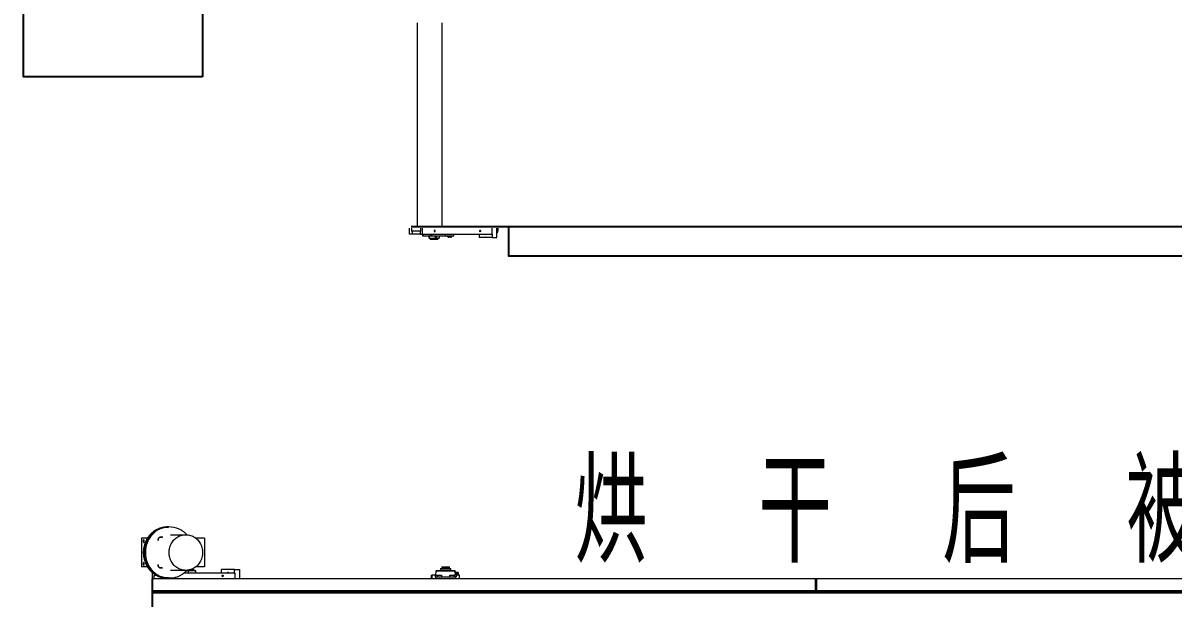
# Model space of a CAD drawing. Extents: x -2187 to 96136, y -11110 to 52208.
# Drawn here: x 37550 to 42067, y 21364 to 23622 of the extents above; entities that cross this region are included whole.
import ezdxf

# ---------------------------------------------------------------- set-up
doc = ezdxf.new("R2010")
doc.units = 0
doc.header["$LTSCALE"] = 1000
doc.header["$MEASUREMENT"] = 0
doc.layers.add('DIM_SYMB', color=3, linetype='Continuous')
doc.layers.add('设备型号', color=7, linetype='Continuous')
doc.styles.get("Standard").update_dxf_attribs({"font": 'gbenor.shx', "bigfont": 'gbcbig.shx'})

msp = doc.modelspace()

# ---------------------------------------------------------------- linework, layer by layer
at = {"color": 7, "linetype": 'Continuous', "lineweight": 15}
for p, q in [((39098.087, 22821.743), (39098.087, 23622.073)), ((39194.712, 22821.743), (39194.712, 23622.073)), ((39067.537, 22792.838), (39067.537, 22816.838)), ((39075.403, 22816.838), (39075.403, 22803.838)), ((39110.733, 22816.838), (39110.733, 22803.838)), ((39118.6, 22792.838), (39118.6, 22816.838)), ((39391.11, 22792.838), (39391.11, 22816.838)), ((39409.655, 22779.838), (39409.655, 22816.838)), ((39413.663, 22816.838), (39413.663, 22804.338)), ((39077.798, 22792.838), (39067.537, 22792.838)), ((39075.403, 22803.838), (39077.798, 22803.838)), ((39077.798, 22803.838), (39077.798, 22792.838)), ((39108.339, 22803.838), (39077.798, 22803.838)), ((39108.339, 22792.838), (39077.798, 22792.838)), ((39110.733, 22803.838), (39108.339, 22803.838)), ((39108.339, 22803.838), (39108.339, 22792.838)), ((39108.339, 22792.838), (39118.6, 22792.838)), ((39118.6, 22792.838), (39391.11, 22792.838)), ((39119.461, 22784.838), (39119.461, 22792.838)), ((39120.685, 22784.838), (39119.461, 22784.838)), ((39120.685, 22784.838), (39120.685, 22792.838)), ((39147.916, 22784.838), (39120.685, 22784.838)), ((39143.685, 22776.638), (39143.685, 22784.838)), ((39143.685, 22776.638), (39144.891, 22776.638)), ((39144.891, 22776.638), (39183.685, 22776.638)), ((39147.916, 22784.838), (39147.916, 22792.838)), ((39154.347, 22784.838), (39147.916, 22784.838)), ((39148.685, 22773.338), (39148.685, 22775.338)), ((39148.685, 22775.338), (39178.685, 22775.338)), ((39148.685, 22773.338), (39178.685, 22773.338)), ((39149.685, 22775.338), (39149.685, 22776.638)), ((39149.685, 22775.338), (39149.685, 22776.638)), ((39154.347, 22784.838), (39154.347, 22792.838)), ((39207.909, 22784.838), (39154.347, 22784.838)), ((39171.469, 22780.638), (39170.655, 22782.138)), ((39170.655, 22779.138), (39171.469, 22780.638)), ((39171.469, 22780.638), (39172.153, 22780.638)), ((39177.685, 22776.638), (39177.685, 22775.338)), ((39177.685, 22776.638), (39177.685, 22775.338)), ((39178.685, 22775.338), (39178.685, 22773.338)), ((39183.685, 22784.838), (39183.685, 22776.638)), ((39207.909, 22784.838), (39207.909, 22792.838)), ((39239.04, 22784.838), (39207.909, 22784.838)), ((39229.463, 22780.338), (39220.067, 22780.338)), ((39239.04, 22792.838), (39239.04, 22784.838)), ((39339.9, 22792.838), (39339.9, 22779.838)), ((39390.861, 22779.838), (39339.9, 22779.838)), ((39390.861, 22792.838), (39390.861, 22779.838)), ((39390.861, 22779.838), (39409.655, 22779.838)), ((38038.623, 21598.284), (38015.324, 21598.284)), ((38015.324, 21598.284), (38015.324, 21486.284)), ((38128.769, 21612.367), (38189.292, 21612.367)), ((38262.688, 21598.284), (38228.887, 21598.284)), ((38262.688, 21598.284), (38262.688, 21486.284)), ((38038.536, 21486.284), (38015.324, 21486.284)), ((38057.423, 21462.784), (38057.423, 21438.784)), ((38058.843, 21462.784), (38057.423, 21462.784)), ((38067.684, 21451.784), (38067.684, 21456.345)), ((38189.292, 21472.202), (38128.743, 21472.202)), ((38182.913, 21462.784), (38380.997, 21462.784)), ((38197.795, 21470.784), (38191.386, 21470.784)), ((38197.795, 21470.784), (38197.795, 21462.784)), ((38228.926, 21470.784), (38197.795, 21470.784)), ((38209.953, 21475.284), (38219.35, 21475.284)), ((38262.688, 21486.284), (38228.887, 21486.284)), ((38228.926, 21462.784), (38228.926, 21470.784)), ((38380.747, 21475.784), (38329.786, 21475.784)), ((38329.786, 21462.784), (38329.786, 21475.784)), ((38380.747, 21475.784), (38399.541, 21475.784)), ((38380.747, 21462.784), (38380.747, 21475.784)), ((38380.997, 21462.784), (38380.997, 21438.784)), ((38399.541, 21475.784), (38399.541, 21438.784)), ((39170.513, 21469.331), (39168.964, 21452.784)), ((39188.711, 21478.984), (39188.211, 21478.484)), ((39188.211, 21478.484), (39188.211, 21469.784)), ((39188.211, 21478.484), (39228.711, 21478.484)), ((39188.711, 21478.984), (39228.211, 21478.984)), ((39193.461, 21485.748), (39193.461, 21483.748)), ((39193.461, 21485.748), (39223.461, 21485.748)), ((39193.461, 21483.748), (39223.461, 21483.748)), ((39193.461, 21482.448), (39193.461, 21478.984)), ((39193.461, 21482.448), (39223.461, 21482.448)), ((39194.461, 21483.748), (39194.461, 21482.448)), ((39222.461, 21482.448), (39222.461, 21483.748)), ((39223.461, 21483.748), (39223.461, 21485.748)), ((39223.461, 21478.984), (39223.461, 21482.448)), ((39228.711, 21478.484), (39228.211, 21478.984)), ((39228.711, 21476.447), (39228.711, 21478.484)), ((39228.711, 21469.784), (39228.711, 21470.546)), ((39245.352, 21469.784), (39246.5, 21469.784)), ((39247.434, 21452.784), (39245.859, 21469.331)), ((39250.739, 21452.784), (39246.5, 21469.784)), ((39250.294, 21463.286), (39248.248, 21462.775)), ((39250.378, 21463.286), (39248.253, 21462.755)), ((39251.417, 21459.29), (39249.251, 21458.75)), ((39252.371, 21455.295), (39250.245, 21454.765)), ((39258.171, 21463.906), (39256.311, 21464.182)), ((39258.025, 21457.309), (39259.537, 21458.427)), ((40659.919, 21438.784), (38057.423, 21438.784)), ((38065.29, 21438.784), (38065.29, 21451.784)), ((38065.29, 21451.784), (38067.684, 21451.784)), ((38075.718, 21451.784), (38067.684, 21451.784)), ((38100.619, 21438.784), (38100.619, 21443.331)), ((38108.486, 21442.284), (38108.486, 21438.784)), ((39153.782, 21447.404), (39153.782, 21438.784)), ((39153.782, 21447.404), (39153.784, 21447.404)), ((39153.784, 21438.784), (39153.784, 21447.404)), ((39153.784, 21447.404), (39155.154, 21447.404)), ((39153.837, 21447.404), (39153.837, 21452.784)), ((39153.837, 21452.784), (39155.263, 21452.784)), ((39155.154, 21447.404), (39155.154, 21438.784)), ((39155.263, 21447.404), (39155.154, 21447.404)), ((39155.263, 21452.784), (39155.263, 21447.404)), ((39169.345, 21452.784), (39155.263, 21452.784)), ((39169.345, 21447.404), (39169.345, 21452.784)), ((39169.345, 21452.784), (39176.7, 21452.784)), ((39169.345, 21447.404), (39170.927, 21447.404)), ((39170.927, 21438.784), (39170.927, 21447.404)), ((39170.927, 21447.404), (39247.915, 21447.404)), ((39176.7, 21447.404), (39176.7, 21452.784)), ((39176.7, 21452.784), (39193.131, 21452.784)), ((39193.131, 21452.784), (39192.713, 21447.404)), ((39225.507, 21447.404), (39225.076, 21452.784)), ((39225.076, 21452.784), (39242.012, 21452.784)), ((39242.012, 21452.784), (39242.012, 21447.404)), ((39249.494, 21452.784), (39242.012, 21452.784)), ((39247.915, 21447.404), (39247.915, 21438.784)), ((39249.494, 21447.404), (39247.915, 21447.404)), ((39249.494, 21452.784), (39249.494, 21447.404)), ((39263.084, 21452.784), (39249.494, 21452.784)), ((39263.084, 21447.404), (39263.084, 21452.784)), ((39263.084, 21447.404), (39263.14, 21447.404)), ((39263.14, 21438.784), (39263.14, 21447.404)), ((40659.919, 21391.184), (40659.919, 21438.784)), ((40660.626, 21438.784), (40659.919, 21438.784)), ((40660.626, 21391.184), (40660.626, 21438.784)), ((40662.626, 21438.784), (40660.626, 21438.784)), ((40662.626, 21391.184), (40662.626, 21438.784)), ((40662.626, 21438.784), (40664.626, 21438.784)), ((40664.626, 21391.184), (40664.626, 21438.784)), ((40665.333, 21438.784), (40664.626, 21438.784)), ((40665.333, 21391.184), (40665.333, 21438.784)), ((52009.919, 21438.784), (40665.333, 21438.784)), ((40659.919, 21391.184), (38057.423, 21391.184)), ((40660.226, 21388.784), (38057.423, 21388.784)), ((52012.626, 21383.784), (38057.423, 21383.784)), ((51952.461, 21382.884), (38057.423, 21382.884)), ((39188.461, 21383.784), (39188.461, 21382.884)), ((39228.461, 21382.884), (39228.461, 21383.784)), ((40660.226, 21390.784), (40660.226, 21388.784)), ((40662.626, 21391.184), (40660.626, 21391.184)), ((40662.626, 21391.184), (40664.626, 21391.184)), ((40665.026, 21390.784), (40665.026, 21388.784)), ((52010.226, 21388.784), (40665.026, 21388.784)), ((52009.919, 21391.184), (40665.333, 21391.184))]:
    msp.add_line(p, q, dxfattribs=at)
at = {"color": 8, "linetype": 'Continuous', "lineweight": 15}
msp.add_line((39245.859, 21469.331), (39170.513, 21469.331), dxfattribs=at)
msp.add_line((38057.423, 21438.784), (38057.423, 20438.784))
msp.add_lwpolyline([(44483.279, 22821.944), (44483.279, 22705.848), (39456.183, 22705.848), (39456.183, 22821.944)])
at = {"color": 7, "linetype": 'Continuous', "lineweight": 15, "flags": 128}
for points in [[(39143.685, 22782.26), (39143.606, 22781.551), (39143.574, 22780.638)], [(39143.574, 22780.638), (39143.606, 22779.724), (39143.685, 22779.015)], [(39165.584, 22807.338), (39164.685, 22807.147), (39163.923, 22806.605), (39163.414, 22805.794), (39163.235, 22804.838), (39163.414, 22803.881), (39163.923, 22803.07), (39164.685, 22802.528), (39165.584, 22802.338), (39166.483, 22802.528), (39167.245, 22803.07), (39167.755, 22803.881), (39167.933, 22804.838), (39167.755, 22805.794), (39167.245, 22806.605), (39166.483, 22807.147), (39165.584, 22807.338)], [(39170.525, 22783.024), (39171.384, 22782.842), (39172.111, 22782.325), (39172.597, 22781.551), (39172.768, 22780.638), (39172.597, 22779.724), (39172.111, 22778.95), (39171.384, 22778.433), (39170.525, 22778.251), (39169.667, 22778.433), (39168.94, 22778.95), (39168.453, 22779.724), (39168.283, 22780.638), (39168.453, 22781.551), (39168.94, 22782.325), (39169.667, 22782.842), (39170.525, 22783.024)], [(39215.93, 22784.838), (39216.652, 22783.262), (39217.443, 22782.002), (39218.288, 22781.084), (39219.168, 22780.525), (39220.067, 22780.338), (39220.965, 22780.525), (39221.845, 22781.084), (39222.69, 22782.002), (39223.481, 22783.262), (39224.203, 22784.838)], [(39229.463, 22780.338), (39230.362, 22780.525), (39231.242, 22781.084), (39232.087, 22782.002), (39232.878, 22783.262), (39233.6, 22784.838)], [(39344.126, 22807.338), (39343.227, 22807.147), (39342.465, 22806.605), (39341.955, 22805.794), (39341.777, 22804.838), (39341.955, 22803.881), (39342.465, 22803.07), (39343.227, 22802.528), (39344.126, 22802.338), (39345.025, 22802.528), (39345.787, 22803.07), (39346.296, 22803.881), (39346.475, 22804.838), (39346.296, 22805.794), (39345.787, 22806.605), (39345.025, 22807.147), (39344.126, 22807.338)], [(39363.513, 22792.838), (39363.893, 22791.923), (39364.399, 22791.138), (39364.952, 22790.69), (39365.524, 22790.599), (39366.09, 22790.87), (39366.622, 22791.49), (39367.097, 22792.431), (39367.248, 22792.838)], [(38117.467, 21442.284), (38111.901, 21442.46), (38106.353, 21442.986), (38100.845, 21443.861), (38095.395, 21445.082), (38090.023, 21446.644), (38084.747, 21448.542), (38079.586, 21450.77), (38074.558, 21453.319), (38069.681, 21456.18), (38064.972, 21459.344), (38060.447, 21462.799), (38056.122, 21466.533), (38052.013, 21470.534), (38048.134, 21474.786), (38044.498, 21479.276), (38041.119, 21483.986), (38038.007, 21488.902), (38035.175, 21494.005), (38032.632, 21499.278), (38030.387, 21504.702), (38028.448, 21510.257), (38026.821, 21515.926), (38025.513, 21521.686), (38024.528, 21527.52), (38023.869, 21533.405), (38023.539, 21539.321), (38023.539, 21545.248), (38023.869, 21551.164), (38024.528, 21557.049), (38025.513, 21562.882), (38026.821, 21568.643), (38028.448, 21574.311), (38030.387, 21579.867), (38032.632, 21585.291), (38035.175, 21590.564), (38038.007, 21595.667), (38041.119, 21600.582), (38044.498, 21605.293), (38048.134, 21609.783), (38052.013, 21614.035), (38056.122, 21618.035), (38060.447, 21621.77), (38064.972, 21625.225), (38069.681, 21628.389), (38074.558, 21631.25), (38079.586, 21633.799), (38084.747, 21636.026), (38090.023, 21637.924), (38095.395, 21639.487), (38100.845, 21640.707), (38106.353, 21641.582), (38111.901, 21642.109), (38117.467, 21642.284)], [(38120.888, 21442.284), (38115.321, 21442.46), (38109.773, 21442.986), (38104.265, 21443.861), (38098.815, 21445.082), (38093.443, 21446.644), (38088.167, 21448.542), (38083.006, 21450.77), (38077.978, 21453.319), (38073.101, 21456.18), (38068.392, 21459.344), (38063.867, 21462.799), (38059.542, 21466.533), (38055.433, 21470.534), (38051.554, 21474.786), (38047.918, 21479.276), (38044.539, 21483.986), (38041.427, 21488.902), (38038.595, 21494.005), (38036.052, 21499.278), (38033.807, 21504.702), (38031.868, 21510.257), (38030.241, 21515.926), (38028.933, 21521.686), (38027.948, 21527.52), (38027.289, 21533.405), (38026.96, 21539.321), (38026.96, 21545.248), (38027.289, 21551.164), (38027.948, 21557.049), (38028.933, 21562.882), (38030.241, 21568.643), (38031.868, 21574.311), (38033.807, 21579.867), (38036.052, 21585.291), (38038.595, 21590.564), (38041.427, 21595.667), (38044.539, 21600.582), (38047.918, 21605.293), (38051.554, 21609.783), (38055.433, 21614.035), (38059.542, 21618.035), (38063.867, 21621.77), (38068.392, 21625.225), (38073.101, 21628.389), (38077.978, 21631.25), (38083.006, 21633.799), (38088.167, 21636.026), (38093.443, 21637.924), (38098.815, 21639.487), (38104.265, 21640.707), (38109.773, 21641.582), (38115.321, 21642.109), (38120.888, 21642.284)], [(38192.974, 21612.092), (38192.62, 21612.489), (38192.124, 21613.036), (38190.632, 21614.63), (38189.127, 21616.166), (38187.6, 21617.65), (38186.045, 21619.092), (38184.454, 21620.496), (38182.819, 21621.87), (38181.131, 21623.221), (38179.329, 21624.59), (38178.73, 21625.03), (38177.651, 21625.817), (38174.815, 21627.756), (38171.594, 21629.76), (38168.111, 21631.739), (38160.788, 21635.305), (38153.191, 21638.209), (38142.736, 21641.004), (38132.036, 21642.526), (38121.236, 21642.75), (38110.482, 21641.672), (38099.921, 21639.31), (38089.692, 21635.704), (38083.477, 21632.82), (38077.562, 21629.542), (38075.419, 21628.221), (38073.434, 21626.919), (38071.641, 21625.664), (38070.481, 21624.821), (38069.945, 21624.427), (38069.55, 21624.132), (38069.158, 21623.836), (38064.705, 21620.218), (38059.8, 21615.601), (38059.177, 21614.96), (38058.556, 21614.309), (38057.937, 21613.647), (38057.32, 21612.972), (38056.702, 21612.285), (38055.994, 21611.478), (38055.333, 21610.714), (38054.159, 21609.342), (38051.449, 21605.904), (38048.637, 21601.947), (38043.244, 21593.088), (38038.692, 21583.598), (38035.093, 21573.64), (38032.493, 21563.325), (38030.927, 21552.769), (38030.416, 21542.092), (38030.966, 21531.417), (38032.569, 21520.868), (38035.207, 21510.563), (38038.842, 21500.62), (38041.483, 21494.875), (38044.455, 21489.321), (38047.724, 21484.003), (38051.119, 21479.12), (38054.403, 21474.942), (38055.583, 21473.574), (38056.246, 21472.813), (38056.585, 21472.427), (38056.835, 21472.146), (38060.835, 21467.942), (38064.989, 21464.11), (38065.759, 21463.454), (38066.539, 21462.805), (38067.332, 21462.161), (38068.137, 21461.523), (38068.956, 21460.889), (38069.791, 21460.258), (38070.782, 21459.531), (38071.961, 21458.68), (38073.78, 21457.419), (38075.795, 21456.112), (38080.264, 21453.466), (38085.073, 21450.957), (38090.03, 21448.725), (38098.16, 21445.786), (38106.517, 21443.631), (38115.029, 21442.284), (38115.029, 21442.284)], [(38023.875, 21581.784), (38024.362, 21581.972), (38024.815, 21582.521), (38025.205, 21583.395), (38025.504, 21584.534), (38025.692, 21585.861), (38025.756, 21587.284), (38025.692, 21588.708), (38025.504, 21590.034), (38025.205, 21591.173), (38024.815, 21592.047), (38024.362, 21592.597), (38023.875, 21592.784), (38023.388, 21592.597), (38022.934, 21592.047), (38022.545, 21591.173), (38022.246, 21590.034), (38022.058, 21588.708), (38021.994, 21587.284), (38022.058, 21585.861), (38022.246, 21584.534), (38022.545, 21583.395), (38022.934, 21582.521), (38023.388, 21581.972), (38023.875, 21581.784)], [(38189.292, 21472.202), (38184.593, 21472.381), (38179.919, 21472.915), (38175.293, 21473.804), (38170.738, 21475.041), (38166.277, 21476.621), (38161.934, 21478.535), (38157.73, 21480.775), (38153.687, 21483.327), (38149.826, 21486.181), (38146.165, 21489.32), (38142.724, 21492.729), (38139.521, 21496.39), (38136.571, 21500.286), (38133.89, 21504.395), (38131.491, 21508.697), (38129.387, 21513.171), (38127.588, 21517.793), (38126.103, 21522.54), (38124.941, 21527.387), (38124.106, 21532.311), (38123.603, 21537.285), (38123.436, 21542.284), (38123.603, 21547.284), (38124.106, 21552.258), (38124.941, 21557.181), (38126.103, 21562.029), (38127.588, 21566.776), (38129.387, 21571.398), (38131.491, 21575.871), (38133.89, 21580.174), (38136.571, 21584.283), (38139.521, 21588.178), (38142.724, 21591.84), (38146.165, 21595.249), (38149.826, 21598.388), (38153.687, 21601.241), (38157.73, 21603.794), (38161.934, 21606.033), (38166.277, 21607.948), (38170.738, 21609.528), (38175.293, 21610.765), (38179.919, 21611.653), (38184.593, 21612.188), (38189.292, 21612.367), (38193.99, 21612.188), (38198.664, 21611.653), (38203.29, 21610.765), (38207.845, 21609.528), (38212.306, 21607.948), (38216.649, 21606.033), (38220.853, 21603.794), (38224.896, 21601.241), (38228.757, 21598.388), (38232.418, 21595.249), (38235.859, 21591.84), (38239.062, 21588.178), (38242.012, 21584.283), (38244.693, 21580.174), (38247.092, 21575.871), (38249.196, 21571.398), (38250.995, 21566.776), (38252.48, 21562.029), (38253.642, 21557.181), (38254.477, 21552.258), (38254.98, 21547.284), (38255.147, 21542.284), (38254.98, 21537.285), (38254.477, 21532.311), (38253.642, 21527.387), (38252.48, 21522.54), (38250.995, 21517.793), (38249.196, 21513.171), (38247.092, 21508.697), (38244.693, 21504.395), (38242.012, 21500.286), (38239.062, 21496.39), (38235.859, 21492.729), (38232.418, 21489.32), (38228.757, 21486.181), (38224.896, 21483.327), (38220.853, 21480.775), (38216.649, 21478.535), (38212.306, 21476.621), (38207.845, 21475.041), (38203.29, 21473.804), (38198.664, 21472.915), (38193.99, 21472.381), (38189.292, 21472.202)], [(38023.875, 21491.784), (38024.362, 21491.972), (38024.815, 21492.521), (38025.205, 21493.395), (38025.504, 21494.534), (38025.692, 21495.861), (38025.756, 21497.284), (38025.692, 21498.708), (38025.504, 21500.034), (38025.205, 21501.173), (38024.815, 21502.047), (38024.362, 21502.597), (38023.875, 21502.784), (38023.388, 21502.597), (38022.934, 21502.047), (38022.545, 21501.173), (38022.246, 21500.034), (38022.058, 21498.708), (38021.994, 21497.284), (38022.058, 21495.861), (38022.246, 21494.534), (38022.545, 21493.395), (38022.934, 21492.521), (38023.388, 21491.972), (38023.875, 21491.784)], [(38205.817, 21470.784), (38206.539, 21472.36), (38207.33, 21473.62), (38208.174, 21474.538), (38209.054, 21475.097), (38209.953, 21475.284), (38210.851, 21475.097), (38211.732, 21474.538), (38212.576, 21473.62), (38213.367, 21472.36), (38214.089, 21470.784)], [(38219.35, 21475.284), (38220.248, 21475.097), (38221.129, 21474.538), (38221.973, 21473.62), (38222.764, 21472.36), (38223.486, 21470.784)], [(38353.399, 21462.784), (38353.779, 21463.699), (38354.286, 21464.484), (38354.838, 21464.932), (38355.41, 21465.023), (38355.976, 21464.752), (38356.508, 21464.132), (38356.983, 21463.191), (38357.134, 21462.784)], [(38334.012, 21448.284), (38333.113, 21448.475), (38332.351, 21449.017), (38331.842, 21449.828), (38331.663, 21450.784), (38331.842, 21451.741), (38332.351, 21452.552), (38333.113, 21453.094), (38334.012, 21453.284), (38334.911, 21453.094), (38335.673, 21452.552), (38336.182, 21451.741), (38336.361, 21450.784), (38336.182, 21449.828), (38335.673, 21449.017), (38334.911, 21448.475), (38334.012, 21448.284)]]:
    msp.add_lwpolyline(points, dxfattribs=at)
at = {"color": 7, "linetype": 'Continuous', "lineweight": 15}
for centre, radius, start, end in [((39170.652, 22780.657), 1.754, 122.413149, 180.624374), ((39170.652, 22780.618), 1.754, 179.375626, 237.586851), ((39170.525, 22780.824), 1.545, 58.214479, 121.785521), ((39170.525, 22780.451), 1.545, 238.214479, 301.785521), ((39170.399, 22780.657), 1.754, 359.375626, 57.586851), ((39170.399, 22780.618), 1.754, 302.413149, 0.624374), ((39403.663, 22804.338), 10, 306.811618, 0), ((39171.011, 21469.284), 0.5, 90, 174.652), ((39187.307, 21443.323), 68.911, 11.057673, 16.94969), ((39187.666, 21443.421), 71.716, 11.165923, 16.827215), ((39201.477, 21446.863), 59.2, 11.263799, 16.731142)]:
    msp.add_arc(centre, radius, start, end, dxfattribs=at)
for points, knots in [([(39170.525, 22777.638), (39170.243, 22777.668), (39169.684, 22777.727), (39168.917, 22778.185), (39168.295, 22778.87), (39167.886, 22779.774), (39167.771, 22780.812), (39168, 22781.858), (39168.553, 22782.762), (39169.342, 22783.392), (39170.046, 22783.615), (39170.715, 22783.654), (39171.358, 22783.534), (39172.087, 22783.093), (39172.664, 22782.404), (39173.036, 22781.501), (39173.139, 22780.463), (39172.934, 22779.417), (39172.428, 22778.513), (39171.687, 22777.885), (39171.003, 22777.655), (39170.615, 22777.641), (39170.525, 22777.638)], [0, 0, 0, 0, 0.0490944, 0.09731466, 0.14793058, 0.20201966, 0.25902198, 0.31741452, 0.37559364, 0.43174529, 0.48418792, 0.5, 0.5490944, 0.59731466, 0.64793058, 0.70201966, 0.75902198, 0.81741452, 0.87559364, 0.93174529, 0.98418792, 1, 1, 1, 1]), ([(39169.712, 22782.138), (39169.542, 22781.87), (39169.226, 22781.368), (39169.002, 22780.87), (39168.898, 22780.638)], [0, 0, 0, 0, 0.53474673, 1, 1, 1, 1]), ([(39168.898, 22780.638), (39169.019, 22780.37), (39169.246, 22779.868), (39169.564, 22779.37), (39169.712, 22779.138)], [0, 0, 0, 0, 0.534746729, 1, 1, 1, 1]), ([(39172.153, 22780.638), (39171.984, 22780.906), (39171.667, 22781.407), (39171.443, 22781.906), (39171.339, 22782.138)], [0, 0, 0, 0, 0.53474673, 1, 1, 1, 1]), ([(39171.339, 22779.138), (39171.461, 22779.406), (39171.688, 22779.907), (39172.005, 22780.406), (39172.153, 22780.638)], [0, 0, 0, 0, 0.53474673, 1, 1, 1, 1]), ([(38119.898, 21642.616), (38117.744, 21642.702), (38111.989, 21642.934), (38102.658, 21641.851), (38092.084, 21639.53), (38083.103, 21636.35), (38075.708, 21632.911), (38071.007, 21630.297), (38067.705, 21628.256), (38065.735, 21626.966), (38064.104, 21625.816), (38062.954, 21624.973), (38062.259, 21624.462), (38061.82, 21624.133), (38060.041, 21622.785), (38056.698, 21620.064), (38053.441, 21617.001), (38051.447, 21614.96), (38050.824, 21614.308), (38050.202, 21613.646), (38049.581, 21612.971), (38048.928, 21612.249), (38048.264, 21611.495), (38047.413, 21610.513), (38045.839, 21608.703), (38043.562, 21605.803), (38039.772, 21600.481), (38035.283, 21593.153), (38030.724, 21583.67), (38027.111, 21573.695), (38024.501, 21563.362), (38022.931, 21552.787), (38022.416, 21542.092), (38022.969, 21531.398), (38024.577, 21520.83), (38027.225, 21510.508), (38030.388, 21501.872), (38033.627, 21494.845), (38036.603, 21489.296), (38039.847, 21484.046), (38043.189, 21479.252), (38045.874, 21475.813), (38047.66, 21473.775), (38048.392, 21472.937), (38048.812, 21472.461), (38050.305, 21470.792), (38053.039, 21467.926), (38056.095, 21465.11), (38058.038, 21463.452), (38058.818, 21462.802), (38059.609, 21462.158), (38060.412, 21461.519), (38061.23, 21460.885), (38062.107, 21460.219), (38063.107, 21459.485), (38064.425, 21458.529), (38066.08, 21457.372), (38068.82, 21455.595), (38072.551, 21453.384), (38077.287, 21450.905), (38083.214, 21448.231), (38090.34, 21445.663), (38098.696, 21443.458), (38104.385, 21442.676), (38107.231, 21442.284)], [0, 0, 0, 0, 0.02228494, 0.05952756, 0.09673308, 0.1338753, 0.15723946, 0.1802183, 0.18874912, 0.19678122, 0.2041724, 0.20900954, 0.21125536, 0.21291809, 0.21457022, 0.23387788, 0.25646875, 0.25945994, 0.26246878, 0.26549907, 0.26855458, 0.27163909, 0.27522176, 0.2785906, 0.28461418, 0.29916798, 0.31525823, 0.34947844, 0.38401363, 0.4185909, 0.45320047, 0.48783235, 0.52247559, 0.5571188, 0.59175058, 0.62635998, 0.66093698, 0.68166948, 0.70238498, 0.72298907, 0.74268435, 0.76035225, 0.76637566, 0.76974448, 0.77145809, 0.77271298, 0.792122, 0.81108574, 0.81448544, 0.81789977, 0.82133411, 0.82479387, 0.82828444, 0.83181131, 0.83595622, 0.84086322, 0.84834043, 0.85646763, 0.87408603, 0.89254342, 0.91109008, 0.94068742, 0.97032836, 1, 1, 1, 1]), ([(38079.569, 21633.749), (38078.94, 21633.465), (38076.679, 21632.442), (38072.989, 21630.415), (38069.293, 21628.192), (38066.588, 21626.398), (38064.954, 21625.23), (38063.607, 21624.229), (38062.528, 21623.417), (38061.53, 21622.64), (38060.595, 21621.893), (38059.678, 21621.142), (38058.777, 21620.384), (38056.77, 21618.655), (38053.703, 21615.817), (38050.984, 21612.985), (38049.498, 21611.337), (38049.079, 21610.865), (38048.348, 21610.036), (38046.569, 21608.022), (38043.895, 21604.618), (38040.568, 21599.866), (38037.338, 21594.651), (38034.378, 21589.135), (38031.159, 21582.144), (38028.022, 21573.546), (38025.408, 21563.267), (38023.835, 21552.741), (38023.32, 21542.093), (38023.874, 21531.447), (38025.484, 21520.927), (38028.135, 21510.659), (38031.384, 21501.854), (38034.849, 21494.466), (38038.214, 21488.403), (38041.587, 21483.191), (38044.724, 21478.877), (38047.011, 21476.027), (38048.592, 21474.252), (38049.504, 21473.224), (38050.285, 21472.362), (38051.109, 21471.477), (38051.902, 21470.645), (38052.697, 21469.831), (38053.495, 21469.032), (38055.283, 21467.284), (38058.254, 21464.567), (38061.202, 21462.164), (38062.967, 21460.821), (38063.402, 21460.492), (38064.169, 21459.925), (38065.478, 21458.957), (38067.381, 21457.631), (38069.661, 21456.161), (38072.125, 21454.673), (38074.722, 21453.211), (38077.404, 21451.809), (38080.142, 21450.493), (38085.293, 21448.222), (38093.051, 21445.532), (38102.183, 21443.36), (38107.924, 21442.917), (38110.094, 21442.749)], [0, 0, 0, 0, 0.00824105, 0.02962577, 0.05003186, 0.05943083, 0.06805929, 0.07377066, 0.07924889, 0.0839971, 0.0886909, 0.09334025, 0.09795504, 0.10254511, 0.12448506, 0.14694585, 0.14839732, 0.1503784, 0.15429867, 0.16128033, 0.18170839, 0.20453341, 0.22842, 0.25243939, 0.2764853, 0.31659917, 0.35676113, 0.39695557, 0.43716628, 0.47737698, 0.51757142, 0.55773338, 0.59784725, 0.62456232, 0.65124442, 0.67758801, 0.69622932, 0.71305102, 0.72003268, 0.72395295, 0.72907338, 0.73359869, 0.73807313, 0.74250574, 0.74690555, 0.7512814, 0.77178996, 0.79412855, 0.7960402, 0.79796389, 0.80056133, 0.80730428, 0.81718535, 0.82798762, 0.83945975, 0.85135025, 0.86340976, 0.87549348, 0.8875865, 0.93063545, 0.97377066, 1, 1, 1, 1]), ([(38081.146, 21589.3), (38081.131, 21590), (38081.106, 21591.12), (38081.069, 21592.481), (38081.045, 21593.373), (38081.161, 21594.623), (38081.52, 21596.409), (38082.476, 21598.595), (38083.857, 21600.537), (38085.61, 21602.108), (38087.619, 21603.231), (38089.247, 21603.7), (38090.38, 21603.861), (38091.108, 21603.92), (38092.155, 21603.886), (38093.506, 21603.861), (38095.623, 21603.817), (38097.249, 21603.793), (38098.343, 21603.777)], [0, 0, 0, 0, 0.074413391, 0.119084524, 0.144737454, 0.169224622, 0.252384161, 0.337323062, 0.423197414, 0.509240515, 0.59456131, 0.678328796, 0.699001423, 0.724301791, 0.761479462, 0.816608445, 0.876502734, 1, 1, 1, 1]), ([(38081.423, 21590.154), (38081.423, 21590.569), (38081.422, 21591.403), (38081.423, 21592.474), (38081.424, 21593.339), (38081.485, 21594.507), (38081.81, 21596.161), (38082.672, 21598.194), (38083.95, 21599.999), (38085.582, 21601.45), (38087.454, 21602.476), (38088.971, 21602.886), (38090.022, 21603.02), (38090.719, 21603.052), (38091.734, 21603.047), (38093.074, 21603.049), (38094.78, 21603.049), (38095.998, 21603.049), (38096.687, 21603.049)], [0, 0, 0, 0, 0.05020764, 0.10084754, 0.12938352, 0.15477099, 0.24223244, 0.33169631, 0.42231733, 0.51305294, 0.60293022, 0.69096936, 0.7126631, 0.73900926, 0.78064258, 0.84329595, 0.91138592, 1, 1, 1, 1]), ([(38036.059, 21576.642), (38036.075, 21576.688), (38036.106, 21576.779), (38036.138, 21576.871), (38036.153, 21576.917)], [0, 0, 0, 0, 0.499996521, 1, 1, 1, 1]), ([(38036.272, 21507.313), (38036.256, 21507.358), (38036.225, 21507.448), (38036.194, 21507.537), (38036.178, 21507.582)], [0, 0, 0, 0, 0.50000304, 1, 1, 1, 1]), ([(38097.861, 21481.053), (38097.396, 21481.046), (38096.222, 21481.028), (38094.398, 21480.992), (38092.581, 21480.967), (38091.241, 21480.91), (38090.383, 21480.976), (38089.251, 21481.136), (38087.623, 21481.602), (38085.614, 21482.723), (38083.859, 21484.29), (38082.476, 21486.231), (38081.517, 21488.416), (38081.156, 21490.201), (38081.037, 21491.452), (38081.061, 21492.345), (38081.096, 21493.598), (38081.121, 21494.61), (38081.135, 21495.202)], [0, 0, 0, 0, 0.05415729, 0.13650623, 0.21185723, 0.26540086, 0.2914473, 0.31273295, 0.39899708, 0.48688219, 0.5755336, 0.6640339, 0.75159387, 0.83734394, 0.86260158, 0.88904783, 0.93509426, 1, 1, 1, 1]), ([(38096.214, 21481.776), (38096.149, 21481.776), (38095.378, 21481.776), (38093.961, 21481.775), (38092.154, 21481.781), (38090.849, 21481.768), (38090.022, 21481.805), (38088.971, 21481.939), (38087.454, 21482.349), (38085.582, 21483.375), (38083.95, 21484.826), (38082.672, 21486.631), (38081.81, 21488.664), (38081.485, 21490.318), (38081.424, 21491.487), (38081.423, 21492.352), (38081.422, 21493.319), (38081.423, 21494.05), (38081.423, 21494.362)], [0, 0, 0, 0, 0.00865913, 0.10256488, 0.18848461, 0.24888069, 0.2761193, 0.29854789, 0.38956926, 0.48249104, 0.57630022, 0.66999093, 0.7624853, 0.85290941, 0.87915685, 0.90865946, 0.96101473, 1, 1, 1, 1]), ([(38134.532, 21442.284), (38137.748, 21442.739), (38144.175, 21443.646), (38152.275, 21445.954), (38158.89, 21448.405), (38164.101, 21450.72), (38169.104, 21453.322), (38173.728, 21456.068), (38176.99, 21458.254), (38178.866, 21459.646), (38179.836, 21460.361), (38180.826, 21461.113), (38181.985, 21462.025), (38183.102, 21462.933), (38185.273, 21464.757), (38188.433, 21467.639), (38191.245, 21470.549), (38192.683, 21472.151), (38192.836, 21472.321)], [0, 0, 0, 0, 0.14703312, 0.29389301, 0.37939907, 0.46480077, 0.54997615, 0.63202657, 0.70509168, 0.72489047, 0.73591516, 0.75864108, 0.78013921, 0.80137764, 0.82242177, 0.90570826, 0.98997691, 1, 1, 1, 1]), ([(39209.127, 21469.784), (39207.604, 21469.784), (39204.51, 21469.784), (39199.86, 21469.784), (39195.598, 21469.784), (39191.799, 21469.784), (39188.472, 21469.784), (39185.327, 21469.784), (39182.409, 21469.784), (39179.766, 21469.784), (39177.447, 21469.784), (39175.463, 21469.784), (39173.683, 21469.784), (39172.226, 21469.784), (39171.322, 21469.784), (39170.947, 21469.784), (39171.035, 21469.784), (39171.046, 21469.784)], [0, 0, 0, 0, 0.076766938, 0.15590626, 0.237266005, 0.300878303, 0.364481744, 0.429447595, 0.494404401, 0.559370251, 0.624327056, 0.687939353, 0.751542794, 0.832910385, 0.912051809, 0.988808816, 1, 1, 1, 1]), ([(39245.352, 21469.784), (39244.906, 21469.784), (39243.993, 21469.784), (39241.313, 21469.784), (39237.628, 21469.784), (39232.941, 21469.784), (39227.48, 21469.784), (39221.509, 21469.784), (39215.336, 21469.784), (39211.166, 21469.784), (39209.127, 21469.784)], [0, 0, 0, 0, 0.11845842, 0.24235138, 0.370152, 0.5, 0.629848, 0.75764862, 0.88154158, 1, 1, 1, 1]), ([(39228.706, 21470.546), (39228.706, 21470.567), (39228.708, 21470.622), (39228.67, 21471.037), (39228.617, 21471.715), (39228.57, 21472.622), (39228.555, 21473.659), (39228.584, 21474.707), (39228.642, 21475.602), (39228.699, 21476.242), (39228.706, 21476.382), (39228.709, 21476.447)], [0, 0, 0, 0, 0.06297178, 0.16796733, 0.27810444, 0.39570837, 0.51958473, 0.64646247, 0.7728761, 0.8949155, 1, 1, 1, 1]), ([(39245.352, 21469.784), (39245.41, 21469.779), (39245.526, 21469.767), (39245.681, 21469.679), (39245.796, 21469.549), (39245.847, 21469.423), (39245.857, 21469.349), (39245.859, 21469.331)], [0, 0, 0, 0, 0.2334037, 0.46687744, 0.69829213, 0.92569766, 1, 1, 1, 1]), ([(39250.294, 21463.286), (39250.394, 21463.309), (39250.594, 21463.355), (39250.802, 21463.402), (39250.639, 21463.356), (39250.466, 21463.309), (39250.378, 21463.286)], [0, 0, 0, 0, 0.2494626, 0.49999437, 0.74762506, 1, 1, 1, 1]), ([(39250.378, 21463.286), (39250.6, 21462.92), (39251.046, 21462.185), (39251.495, 21460.838), (39251.445, 21459.847), (39251.417, 21459.29)], [0, 0, 0, 0, 0.30140326, 0.60713104, 1, 1, 1, 1]), ([(39253.21, 21463.422), (39252.994, 21463.297), (39252.531, 21463.028), (39251.705, 21463.001), (39251.066, 21463.148), (39250.802, 21463.367), (39250.753, 21463.408)], [0, 0, 0, 0, 0.28290024, 0.60468471, 0.92663302, 1, 1, 1, 1]), ([(39251.417, 21459.29), (39251.63, 21458.925), (39252.059, 21458.189), (39252.479, 21456.842), (39252.41, 21455.852), (39252.371, 21455.295)], [0, 0, 0, 0, 0.30140326, 0.60713104, 1, 1, 1, 1]), ([(39252.371, 21455.295), (39252.462, 21455.32), (39252.639, 21455.367), (39252.696, 21455.385), (39252.723, 21455.393)], [0, 0, 0, 0, 0.51993218, 1, 1, 1, 1]), ([(39252.745, 21455.383), (39252.765, 21455.43), (39252.892, 21455.723), (39253.347, 21456.15), (39254.095, 21456.543), (39254.659, 21456.539), (39254.94, 21456.537)], [0, 0, 0, 0, 0.05869797, 0.36530555, 0.68470643, 1, 1, 1, 1]), ([(39256.321, 21464.14), (39256.149, 21464.181), (39255.616, 21464.305), (39254.693, 21464.165), (39253.801, 21463.858), (39253.377, 21463.493), (39253.235, 21463.37)], [0, 0, 0, 0, 0.15939226, 0.49479251, 0.83020263, 1, 1, 1, 1]), ([(39254.946, 21456.578), (39255.113, 21456.54), (39255.64, 21456.417), (39256.557, 21456.558), (39257.445, 21456.862), (39257.865, 21457.223), (39258.004, 21457.343)], [0, 0, 0, 0, 0.155631769, 0.494248669, 0.83287553, 1, 1, 1, 1]), ([(38107.231, 21442.284), (38108.226, 21442.284), (38110.216, 21442.284), (38112.706, 21442.284), (38114.174, 21442.284), (38114.679, 21442.284)], [0, 0, 0, 0, 0.395932287, 0.791903689, 1, 1, 1, 1]), ([(38115.029, 21442.284), (38118.312, 21442.284), (38124.883, 21442.284), (38131.314, 21442.284), (38134.532, 21442.284)], [0, 0, 0, 0, 0.49961042, 1, 1, 1, 1])]:
    msp.add_open_spline(points, degree=3, knots=knots, dxfattribs=at)
for points in [[(39169.712, 22782.138), (39169.96, 22782.138), (39170.457, 22782.138), (39171.045, 22782.138), (39171.339, 22782.138)], [(39171.339, 22779.138), (39171.045, 22779.138), (39170.457, 22779.138), (39169.96, 22779.138), (39169.712, 22779.138)], [(40659.919, 21391.184), (40659.944, 21390.87), (40659.995, 21390.241), (40660.072, 21389.448), (40660.149, 21388.893), (40660.2, 21388.82), (40660.226, 21388.784)], [(40659.919, 21391.184), (40659.944, 21391.132), (40659.995, 21391.027), (40660.072, 21390.895), (40660.149, 21390.802), (40660.2, 21390.79), (40660.226, 21390.784)], [(40660.226, 21388.784), (40660.54, 21388.82), (40661.169, 21388.893), (40661.963, 21389.448), (40662.518, 21390.241), (40662.59, 21390.87), (40662.626, 21391.184)], [(40660.226, 21390.784), (40660.278, 21390.79), (40660.383, 21390.802), (40660.515, 21390.895), (40660.608, 21391.027), (40660.62, 21391.132), (40660.626, 21391.184)], [(40662.626, 21391.184), (40662.662, 21390.87), (40662.734, 21390.241), (40663.289, 21389.448), (40664.082, 21388.893), (40664.711, 21388.82), (40665.026, 21388.784)], [(40664.626, 21391.184), (40664.632, 21391.132), (40664.644, 21391.027), (40664.736, 21390.895), (40664.869, 21390.802), (40664.973, 21390.79), (40665.026, 21390.784)], [(40665.026, 21388.784), (40665.051, 21388.82), (40665.103, 21388.893), (40665.179, 21389.448), (40665.256, 21390.241), (40665.307, 21390.87), (40665.333, 21391.184)], [(40665.026, 21390.784), (40665.051, 21390.79), (40665.103, 21390.802), (40665.179, 21390.895), (40665.256, 21391.027), (40665.307, 21391.132), (40665.333, 21391.184)]]:
    msp.add_open_spline(points, degree=3, dxfattribs=at)
at = {"layer": '设备型号', "color": 6}
for p, q in [((37550.314, 36422.146), (37550.314, 23410.745)), ((38254.321, 35930.471), (38254.321, 23410.745)), ((38254.321, 23410.745), (37550.314, 23410.745)), ((57819.147, 22821.944), (39073.688, 22821.944))]:
    msp.add_line(p, q, dxfattribs=at)

# ---------------------------------------------------------------- texts
at = {"layer": 'DIM_SYMB'}
msp.add_text('烘  干  后  被单被套 流  水  线', height=400, dxfattribs=at).set_placement((39714.168, 21501.893))

doc.saveas('drawing.dxf')
